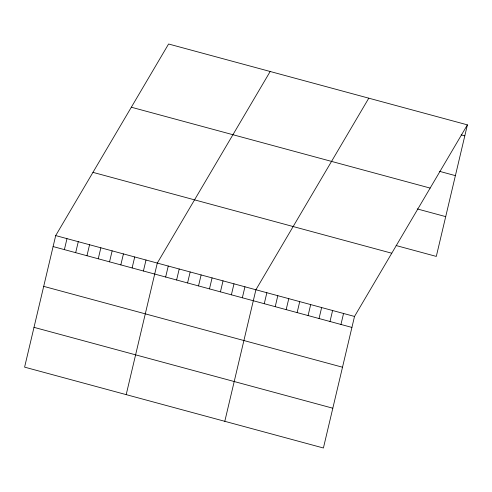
<?xml version="1.0" encoding="UTF-8"?>
<svg xmlns="http://www.w3.org/2000/svg" width="492" height="492" viewBox="0 0 492 492"><rect width="100%" height="100%" fill="white"/><g stroke="black" fill="none" stroke-linecap="round" stroke-linejoin="round"><path stroke-width="0.74" d="M55.701 235.582L24.6 367.137L323.41 447.997L354.511 316.448L467.4 124.863L168.59 44.003L55.701 235.582L354.511 316.448M64.391 249.622L66.986 238.638M75.676 252.679L78.277 241.695M86.967 255.729L89.562 244.745M98.252 258.786L100.854 247.802M109.544 261.842L112.139 250.858M120.829 264.893L123.43 253.909M132.12 267.949L134.716 256.965M143.412 271.006L146.007 260.022M126.198 394.627L157.292 263.079L270.182 71.494M165.656 277.027L168.252 266.043M176.61 279.991L179.205 269.007M187.569 282.955L190.164 271.971M198.522 285.92L201.117 274.936M209.481 288.884L212.077 277.9M220.434 291.848L223.03 280.864M231.394 294.813L233.989 283.829M242.347 297.777L244.942 286.793M224.801 421.312L255.901 289.763L368.791 98.179M264.259 303.712L266.861 292.728M275.219 306.676L277.814 295.692M286.172 309.64L288.773 298.656M297.131 312.605L299.726 301.621M308.084 315.569L310.686 304.585M319.044 318.533L321.639 307.549M330.003 321.497L332.598 310.513M340.956 324.462L343.551 313.478M467.4 124.863L436.299 256.418L396.128 245.545M461.152 134.857L464.805 135.847M439.331 171.284L455.395 175.638M131.333 107.225L430.143 188.085M417.222 208.922L445.709 216.628M92.951 172.36L391.761 253.226M53.099 246.566L351.915 327.426M43.696 286.356L342.506 367.216M34.003 327.346L332.82 408.212"/></g></svg>
